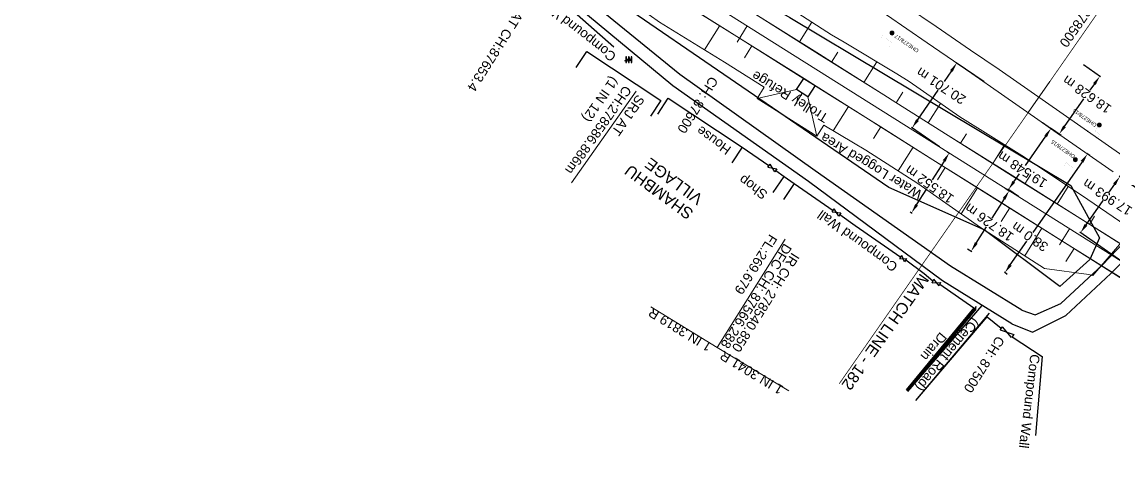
# Model space of a CAD drawing. Header units: metres. Extents: x 644418 to 1306172, y 3366650 to 6747308.
# Drawn here: x 661914.2 to 662200.8, y 3367069 to 3367184.6 of the extents above; entities that cross this region are included whole.
import ezdxf
from ezdxf.enums import TextEntityAlignment as Align

# ---------------------------------------------------------------- set-up
doc = ezdxf.new("R2010")
doc.units = ezdxf.units.M
doc.header["$MEASUREMENT"] = 0
doc.linetypes.add('CENTER', pattern=[2, 1.25, -0.25, 0.25, -0.25])
doc.linetypes.add('PHANTOM2', pattern=[1.25, 0.625, -0.125, 0.125, -0.125, 0.125, -0.125])
doc.layers.get('Defpoints').update_dxf_attribs({"lineweight": 0})
for name, color, linetype, lineweight in [('BOUNDARY DIMENTION', 10, 'Continuous', 0), ('Existing Chainage', 7, 'Continuous', 0), ('Existing IR Track', 143, 'Continuous', 0), ('Existing Railway Boundary', 7, 'CENTER', 0), ('OHE MAST', 8, 'Continuous', 0), ('OHE MAST TEXT', 8, 'Continuous', 0), ('Proposed Chainage', 10, 'Continuous', 0), ('PROPOSED DFCC TOE LINE', 239, 'Continuous', 0), ('PROPOSED DFCC TOE SLOPES', 239, 'Continuous', 0), ('PROPOSED DFCC TRACK', 1, 'Continuous', 0), ('PROPOSED GRADES IN PLAN', 10, 'Continuous', 0), ('Proposed TPTC Chainages', 1, 'Continuous', 0), ("SHAMBU STN. SRJ's", 251, 'Continuous', 0)]:
    doc.layers.add(name, color=color, linetype=linetype, lineweight=lineweight)
for name, color, linetype in [('COMMERCIAL_BLD_PUC', 251, 'Continuous'), ('COMPOUND_WALL', 251, 'Continuous'), ('DFCC Boundary', 6, 'CENTER'), ('Dimension', 10, 'Continuous'), ('DRAIN_BOTTOM', 5, 'Continuous'), ('DRAIN_TOP', 5, 'Continuous'), ('Gate', 251, 'Continuous'), ('MATCH LINE', 7, 'Continuous'), ('PROPOSED DFCC FORMATION LINE', 187, 'Continuous'), ('RESIDENTIAL_BL_PUC', 251, 'Continuous'), ('Side Details', 251, 'Continuous'), ('SUB_ROAD_EDGE', 34, 'Continuous'), ('TOPO_GATE', 251, 'Continuous'), ('TOPO_TEXT', 251, 'Continuous'), ('TRANSFORMER', 251, 'Continuous'), ('Trolley Refuse', 10, 'Continuous'), ('Village Name', 7, 'Continuous'), ('WATER_LOGGED_AREA', 5, 'Continuous')]:
    doc.layers.add(name, color=color, linetype=linetype)
doc.styles.get("Standard").update_dxf_attribs({"font": 'arial.ttf'})
doc.styles.add('Style-Arial', font='arial.ttf')
doc.styles.add('Vill txt', font='arial.ttf', dxfattribs={"height": 3})
doc.dimstyles.new('DIM', dxfattribs={"dimtxt": 2.5, "dimasz": 2.5, "dimexe": 0.18, "dimexo": 0.0625, "dimgap": 0.09, "dimtad": 0, "dimtih": 1, "dimtoh": 1, "dimdec": 3, "dimzin": 0, "dimdsep": 46, "dimtxsty": 'Standard', "dimcen": 0.09, "dimadec": 0, "dimazin": 0, "dimtfac": 1, "dimtdec": 3, "dimtofl": 0, "dimtmove": 0, "dimatfit": 3, "dimfxl": 1, "dimtolj": 1, "dimtzin": 0, "dimarcsym": 0})

# ---------------------------------------------------------------- blocks, each defined once
blk = doc.blocks.new('GT')
at = {"layer": 'Gate'}
for p, q in [((-0.5, -0.5), (-0.5, 0.5)), ((-0.5, 0.5), (0.5, -0.5)), ((0.5, 0.5), (0.5, -0.5))]:
    blk.add_line(p, q, dxfattribs=at)
blk.add_lwpolyline([(0.5, 0.5), (-0.5, -0.5)], dxfattribs=at)
blk = doc.blocks.new('TRF')
blk.add_hatch(color=256).paths.add_polyline_path([(0.22, -0.04), (0.38, 0.42), (-0.98, -0.29), (0.02, 0.04), (-0.18, -0.39), (0.98, 0.09)])
for p, q in [((-0.69, 0.72), (-0.69, -0.72)), ((-0.52, 0.72), (-0.69, 0.72)), ((-0.52, -0.72), (-0.52, 0.72)), ((0, 0.72), (0, -0.72)), ((0.17, 0.72), (0, 0.72)), ((0.17, -0.72), (0.17, 0.72)), ((0.7, 0.72), (0.7, -0.72)), ((0.87, 0.72), (0.7, 0.72)), ((0.87, -0.72), (0.87, 0.72)), ((-0.69, -0.72), (-0.52, -0.72)), ((0, -0.72), (0.17, -0.72)), ((0.7, -0.72), (0.87, -0.72))]:
    blk.add_line(p, q)
blk.add_lwpolyline([(0.22, -0.04), (0.38, 0.42), (-0.98, -0.29), (0.02, 0.04), (-0.18, -0.39), (0.98, 0.09)], close=True)
blk = doc.blocks.new('OHE MAST')
h = blk.add_hatch(color=256)
edge = h.paths.add_edge_path()
edge.add_arc((0, 0), 0.514, 0, 360)
at = {"const_width": 0.01, "flags": 128}
for points in [[(1.5, 3.5), (1.5, 2), (-1.5, 2), (-1.5, 3.5)], [(0, 2), (0, 0)]]:
    blk.add_lwpolyline(points, dxfattribs=at)
blk.add_circle((0, 0), 0.514)
blk = doc.blocks.new('*D1689')
at = {"layer": 'Defpoints', "color": 0, "transparency": 16777216}
for p in [(662159.77, 3367173.81), (662166.99, 3367168.83), (662155.24, 3367151.79)]:
    blk.add_point(p, dxfattribs=at)
at = {"layer": 'Dimension', "color": 0, "lineweight": -2, "transparency": 16777216}
for p, q in [((662166.94, 3367168.86), (662159.62, 3367173.91)), ((662158.35, 3367171.75), (662156.41, 3367168.93)), ((662149.44, 3367158.82), (662154.86, 3367166.68)), ((662155.19, 3367151.82), (662147.88, 3367156.87))]:
    blk.add_line(p, q, dxfattribs=at)
at = {"layer": 'Dimension', "color": 0, "transparency": 16777216}
for points in [[(662158.01, 3367171.99), (662158.7, 3367171.51), (662159.77, 3367173.81)], [(662149.1, 3367159.06), (662149.79, 3367158.59), (662148.02, 3367156.76)]]:
    blk.add_solid(points, dxfattribs=at)
at = {"layer": 'Dimension', "color": 0, "lineweight": 0, "transparency": 16777216, "insert": (662155.64, 3367167.81), "char_height": 2.5, "attachment_point": 5, "rotation": 147}
blk.add_mtext('\\A1;20.701 m', dxfattribs=at)
blk = doc.blocks.new('*D1692')
at = {"layer": 'Defpoints', "color": 0, "transparency": 16777216}
for p in [(662202.6, 3367144.02), (662213.52, 3367136.37), (662203.19, 3367121.64)]:
    blk.add_point(p, dxfattribs=at)
at = {"layer": 'Dimension', "color": 0, "lineweight": -2, "transparency": 16777216}
for p, q in [((662213.47, 3367136.41), (662202.45, 3367144.12)), ((662201.17, 3367141.97), (662199.75, 3367139.95)), ((662193.71, 3367131.33), (662198.18, 3367137.71)), ((662203.14, 3367121.67), (662192.13, 3367129.39))]:
    blk.add_line(p, q, dxfattribs=at)
at = {"layer": 'Dimension', "color": 0, "transparency": 16777216}
for points in [[(662200.82, 3367142.21), (662201.51, 3367141.73), (662202.6, 3367144.02)], [(662193.37, 3367131.57), (662194.05, 3367131.09), (662192.28, 3367129.28)]]:
    blk.add_solid(points, dxfattribs=at)
at = {"layer": 'Dimension', "color": 0, "lineweight": 0, "transparency": 16777216, "insert": (662199.34, 3367138.59), "char_height": 2.5, "attachment_point": 5, "rotation": 147}
blk.add_mtext('\\A1;17.993 m', dxfattribs=at)
blk = doc.blocks.new('*D1672')
at = {"layer": 'Defpoints', "color": 0, "transparency": 16777216}
for p in [(662184.52, 3367156.63), (662187.24, 3367154.73), (662176.07, 3367138.69)]:
    blk.add_point(p, dxfattribs=at)
at = {"layer": 'Dimension', "color": 0, "lineweight": -2, "transparency": 16777216}
for p, q in [((662187.19, 3367154.77), (662184.37, 3367156.73)), ((662183.09, 3367154.58), (662177.77, 3367146.94)), ((662174.77, 3367142.64), (662176.2, 3367144.69)), ((662176.01, 3367138.73), (662173.2, 3367140.69))]:
    blk.add_line(p, q, dxfattribs=at)
at = {"layer": 'Dimension', "color": 0, "transparency": 16777216}
for points in [[(662182.75, 3367154.81), (662183.43, 3367154.34), (662184.52, 3367156.63)], [(662174.43, 3367142.88), (662175.12, 3367142.4), (662173.34, 3367140.59)]]:
    blk.add_solid(points, dxfattribs=at)
at = {"layer": 'Dimension', "color": 0, "lineweight": 0, "transparency": 16777216, "insert": (662176.99, 3367145.82), "char_height": 2.5, "attachment_point": 5, "rotation": 147}
blk.add_mtext('\\A1;19.548 m', dxfattribs=at)
blk = doc.blocks.new('*D1554')
at = {"layer": 'Defpoints', "color": 0, "linetype": 'ByBlock', "ltscale": 0.5, "transparency": 16777216}
for p in [(662192.97, 3367173.44), (662197.35, 3367170.37), (662182.26, 3367158.21)]:
    blk.add_point(p, dxfattribs=at)
at = {"layer": 'Existing Railway Boundary', "color": 0, "linetype": 'ByBlock', "lineweight": -2, "ltscale": 0.5, "transparency": 16777216}
for p, q in [((662193.02, 3367173.41), (662197.5, 3367170.26)), ((662195.91, 3367168.32), (662194.75, 3367166.67)), ((662188.07, 3367157.17), (662193.18, 3367164.43)), ((662182.31, 3367158.17), (662186.78, 3367155.02))]:
    blk.add_line(p, q, dxfattribs=at)
at = {"layer": 'Existing Railway Boundary', "color": 0, "linetype": 'ByBlock', "ltscale": 0.5, "transparency": 16777216}
for points in [[(662195.57, 3367168.56), (662196.25, 3367168.08), (662197.35, 3367170.37)], [(662187.73, 3367157.41), (662188.41, 3367156.93), (662186.63, 3367155.13)]]:
    blk.add_solid(points, dxfattribs=at)
at = {"layer": 'Existing Railway Boundary', "color": 0, "linetype": 'ByBlock', "ltscale": 0.5, "transparency": 16777216, "insert": (662193.96, 3367165.55), "char_height": 2.5, "attachment_point": 5, "rotation": 145}
blk.add_mtext('\\A1;18.628 m', dxfattribs=at)
blk = doc.blocks.new('*D1621')
at = {"layer": 'BOUNDARY DIMENTION', "color": 0, "lineweight": -2, "transparency": 16777216}
for p, q in [((662172.51, 3367140.93), (662173.68, 3367140.19)), ((662172.2, 3367138.17), (662169.01, 3367133.1)), ((662164.89, 3367126.55), (662167.55, 3367130.78)), ((662162.55, 3367125.07), (662163.71, 3367124.34))]:
    blk.add_line(p, q, dxfattribs=at)
at = {"layer": 'BOUNDARY DIMENTION', "color": 0, "transparency": 16777216}
for points in [[(662171.85, 3367138.39), (662172.55, 3367137.95), (662173.53, 3367140.29)], [(662164.54, 3367126.77), (662165.24, 3367126.33), (662163.56, 3367124.44)]]:
    blk.add_solid(points, dxfattribs=at)
at = {"layer": 'Defpoints', "color": 0, "transparency": 16777216}
for p in [(662172.46, 3367140.96), (662173.53, 3367140.29), (662162.49, 3367125.11)]:
    blk.add_point(p, dxfattribs=at)
at = {"layer": 'BOUNDARY DIMENTION', "color": 0, "transparency": 16777216, "insert": (662168.28, 3367131.94), "char_height": 2.5, "attachment_point": 5, "rotation": 145}
blk.add_mtext('\\A1;18.726 m', dxfattribs=at)
blk = doc.blocks.new('*D1622')
at = {"layer": 'BOUNDARY DIMENTION', "color": 0, "lineweight": -2, "transparency": 16777216}
for p, q in [((662157.36, 3367150.46), (662157.92, 3367150.1)), ((662156.44, 3367148.08), (662153.31, 3367143.12)), ((662149.22, 3367136.61), (662151.86, 3367140.8)), ((662147.48, 3367134.75), (662148.04, 3367134.4))]:
    blk.add_line(p, q, dxfattribs=at)
at = {"layer": 'BOUNDARY DIMENTION', "color": 0, "transparency": 16777216}
for points in [[(662156.08, 3367148.31), (662156.79, 3367147.86), (662157.77, 3367150.2)], [(662148.87, 3367136.83), (662149.58, 3367136.39), (662147.89, 3367134.5)]]:
    blk.add_solid(points, dxfattribs=at)
at = {"layer": 'Defpoints', "color": 0, "transparency": 16777216}
for p in [(662157.31, 3367150.49), (662157.77, 3367150.2), (662147.43, 3367134.78)]:
    blk.add_point(p, dxfattribs=at)
at = {"layer": 'BOUNDARY DIMENTION', "color": 0, "transparency": 16777216, "insert": (662152.58, 3367141.96), "char_height": 2.5, "attachment_point": 5, "rotation": 145}
blk.add_mtext('\\A1;18.552 m', dxfattribs=at)
blk = doc.blocks.new('*D1811')
at = {"layer": 'Defpoints', "color": 0, "linetype": 'Continuous', "ltscale": 0.5, "transparency": 16777216}
for p in [(662194.11, 3367149.95), (662194.79, 3367149.47), (662173.09, 3367118.3)]:
    blk.add_point(p, dxfattribs=at)
at = {"layer": 'DFCC Boundary', "color": 0, "linetype": 'Continuous', "lineweight": -2, "ltscale": 0.5, "transparency": 16777216}
for p, q in [((662194.74, 3367149.5), (662193.96, 3367150.05)), ((662192.68, 3367147.89), (662179.75, 3367129.32)), ((662173.83, 3367120.83), (662178.19, 3367127.08)), ((662173.04, 3367118.33), (662172.26, 3367118.88))]:
    blk.add_line(p, q, dxfattribs=at)
at = {"layer": 'DFCC Boundary', "color": 0, "linetype": 'Continuous', "ltscale": 0.5, "transparency": 16777216}
for points in [[(662192.34, 3367148.13), (662193.02, 3367147.66), (662194.11, 3367149.95)], [(662173.49, 3367121.06), (662174.18, 3367120.59), (662172.41, 3367118.77)]]:
    blk.add_solid(points, dxfattribs=at)
at = {"layer": 'DFCC Boundary', "color": 0, "linetype": 'Continuous', "ltscale": 0.5, "transparency": 16777216, "insert": (662178.97, 3367128.2), "char_height": 2.5, "attachment_point": 5, "rotation": 145}
blk.add_mtext('\\A1;38.0 m', dxfattribs=at)

msp = doc.modelspace()

# ---------------------------------------------------------------- linework, layer by layer
at = {"layer": 'COMMERCIAL_BLD_PUC', "linetype": 'Continuous'}
msp.add_polyline3d([(662111.5705, 3367139.8627, 267.481), (662114.384, 3367143.996, 267.481), (662117.093, 3367142.152, 267.472), (662114.2795, 3367138.0187, 267.472)], dxfattribs=at)
at = {"layer": 'COMPOUND_WALL', "linetype": 'Continuous'}
for points in [[(662048.211, 3367197.032, 267.363), (662069.66, 3367178.078, 267.416)], [(662103.423, 3367151.77, 267.314), (662110.427, 3367146.895, 267.681)], [(662112.216, 3367145.626, 267.68), (662114.384, 3367143.996, 267.481)], [(662117.093, 3367142.152, 267.472), (662127.314, 3367135.13, 267.343)], [(662129.02, 3367134.067, 267.168), (662133.042, 3367131.15, 267.097), (662145.056, 3367122.858, 266.81)], [(662146.41, 3367122.118, 266.811), (662151.213, 3367118.523, 266.953), (662153.509, 3367116.597, 266.998)], [(662155.328, 3367115.755, 266.742), (662164.216, 3367109.565, 266.705), (662146.466, 3367087.984, 266.927)], [(662149.009, 3367085.223, 267.091), (662167.768, 3367107.135, 267.537), (662171.466, 3367104.167, 267.284)], [(662174.332, 3367101.96, 267.263), (662182.206, 3367096.749, 267.131), (662180.408, 3367076.025, 266.904)]]:
    msp.add_polyline3d(points, dxfattribs=at)
at = {"layer": 'DRAIN_BOTTOM', "linetype": 'Continuous'}
for points in [[(662146.715, 3367087.738, 266.507), (662164.988, 3367109.929, 266.155)], [(662164.813, 3367109.512, 266.28), (662146.8555, 3367087.664, 266.662)]]:
    msp.add_polyline3d(points, dxfattribs=at)
at = {"layer": 'DRAIN_TOP', "linetype": 'Continuous'}
for points in [[(662164.431, 3367109.337, 266.703), (662146.5493, 3367087.8568, 266.927)], [(662146.922, 3367087.5804, 267.061), (662164.832, 3367109.164, 266.745)]]:
    msp.add_polyline3d(points, dxfattribs=at)
at = {"layer": 'Existing Chainage', "color": 0, "linetype": 'Continuous', "lineweight": 13, "flags": 128}
msp.add_lwpolyline([(662184.2399, 3367169.0123), (662178.522, 3367160.8083)], dxfattribs=at)
at = {"layer": 'Existing IR Track', "flags": 128}
for points in [[(661902.0919, 3367355.248), (661918.7271, 3367343.6283), (661935.1658, 3367332.1461), (661952.6883, 3367320.2307), (661969.9386, 3367308.5006), (661987.2527, 3367296.737), (662004.338, 3367285.1291), (662022.4944, 3367272.8262), (662041.2698, 3367260.104), (662053.5649, 3367251.7939), (662064.5856, 3367244.3453), (662084.7288, 3367230.7027), (662086.9568, 3367229.2172), (662088.3201, 3367228.2939), (662096.7928, 3367222.5096), (662115.9964, 3367209.5214), (662116.7842, 3367208.9886), (662122.4397, 3367205.1199), (662138.7479, 3367194.0279), (662154.3921, 3367183.3875), (662163.3781, 3367177.2445), (662170.8941, 3367172.1063), (662187.6697, 3367160.4205), (662203.3775, 3367149.4776)], [(661899.7773, 3367351.3164), (661916.0846, 3367339.8793), (661932.4864, 3367328.378), (661949.9934, 3367316.4071), (661967.5857, 3367304.3777), (661984.5415, 3367292.8859), (662001.5086, 3367281.3869), (662019.8094, 3367269.0133), (662038.4632, 3367256.4002), (662050.8673, 3367247.968), (662063.3735, 3367239.4664), (662074.3396, 3367232.0433), (662076.6887, 3367230.4986), (662078.4458, 3367229.2835), (662094.0469, 3367218.6677), (662106.8447, 3367210.0279), (662113.2712, 3367205.6549), (662119.6085, 3367201.3426), (662135.9957, 3367190.1234), (662151.9975, 3367179.1679), (662160.566, 3367173.2611), (662168.6598, 3367167.6813), (662184.842, 3367156.4035), (662200.8799, 3367145.2256)]]:
    msp.add_lwpolyline(points, dxfattribs=at)
at = {"layer": 'MATCH LINE', "linetype": 'PHANTOM2', "ltscale": 15, "const_width": 0.2}
msp.add_lwpolyline([(662200.1826, 3367191.8867), (662128.8818, 3367089.585)], dxfattribs=at)
at = {"layer": 'Proposed Chainage', "lineweight": 0, "flags": 128}
for points in [[(662102.0608, 3367179.3248), (662104.7225, 3367183.5574)], [(662186.7138, 3367126.0906), (662189.3755, 3367130.3232)]]:
    msp.add_lwpolyline(points, dxfattribs=at)
at = {"layer": 'PROPOSED DFCC FORMATION LINE', "lineweight": 0, "flags": 128}
for points in [[(662204.2832, 3367116.4596), (662187.3526, 3367127.1064), (662170.422, 3367137.7532), (662153.4914, 3367148.4001), (662139.7538, 3367157.039), (662136.5608, 3367159.0469), (662122.8232, 3367167.6858), (662119.6302, 3367169.6937), (662102.6996, 3367180.3406), (662085.769, 3367190.9874)], [(662204.3098, 3367116.5019), (662187.3792, 3367127.1487), (662170.4486, 3367137.7956), (662153.518, 3367148.4424), (662139.7804, 3367157.0813), (662136.5874, 3367159.0892), (662122.8498, 3367167.7282), (662119.6568, 3367169.7361), (662102.7262, 3367180.3829), (662085.7957, 3367191.0298)], [(662208.3023, 3367122.8509), (662191.3718, 3367133.4977), (662174.4412, 3367144.1445), (662157.5106, 3367154.7914), (662143.773, 3367163.4303), (662140.58, 3367165.4382), (662126.8424, 3367174.0771), (662123.6494, 3367176.085), (662106.7188, 3367186.7319)], [(662208.329, 3367122.8932), (662191.3984, 3367133.54), (662174.4678, 3367144.1869), (662157.5372, 3367154.8337), (662143.7996, 3367163.4726), (662140.6066, 3367165.4805), (662126.869, 3367174.1195), (662123.676, 3367176.1274), (662106.7454, 3367186.7742)]]:
    msp.add_lwpolyline(points, dxfattribs=at)
at = {"layer": 'PROPOSED DFCC TOE LINE', "lineweight": 0, "flags": 128}
for points in [[(662109.1872, 3367167.4418), (662098.7382, 3367174.0412), (662081.6985, 3367184.5145), (662065.4067, 3367196.1771), (662054.7058, 3367204.3832), (662049.1507, 3367207.8992), (662043.5949, 3367211.7717), (662032.5496, 3367219.107), (662032.4714, 3367219.1591), (662021.3012, 3367226.4901), (662020.206, 3367227.1949)], [(662110.0929, 3367192.0974), (662126.8858, 3367181.2316), (662130.1532, 3367179.3419), (662144.0564, 3367170.9664), (662147.2496, 3367168.9589), (662160.5873, 3367159.6839), (662177.5333, 3367149.0616), (662194.1957, 3367137.9883), (662205.8296, 3367130.0201)], [(662124.839, 3367157.4655), (662123.0282, 3367154.586), (662107.3162, 3367164.4665), (662109.1872, 3367167.4418)], [(662117.6995, 3367166.8324), (662107.3162, 3367164.4665)], [(662120.6623, 3367164.9692), (662123.0282, 3367154.586)], [(662194.4247, 3367118.3224), (662182.8168, 3367119.8937), (662165.9675, 3367130.6698), (662149.5621, 3367142.1517), (662135.8977, 3367150.907), (662132.6496, 3367152.8273), (662124.839, 3367157.4655)]]:
    msp.add_lwpolyline(points, dxfattribs=at)
at = {"layer": 'PROPOSED DFCC TOE SLOPES', "linetype": 'Continuous', "lineweight": 0, "flags": 128}
for points in [[(662097.497, 3367183.6713), (662093.4753, 3367177.276)], [(662118.4202, 3367179.3734), (662121.6991, 3367184.5876)], [(662105.9623, 3367178.3479), (662103.9663, 3367175.1739)], [(662126.8855, 3367174.05), (662128.5411, 3367176.6828)], [(662135.3508, 3367168.7266), (662138.7641, 3367174.1545)], [(662119.1809, 3367165.9008), (662117.1022, 3367162.5953)], [(662143.8161, 3367163.4032), (662145.5538, 3367166.1665)], [(662131.3582, 3367162.3776), (662127.3365, 3367155.9823)], [(662152.2814, 3367158.0798), (662155.5103, 3367163.2144)], [(662139.8235, 3367157.0542), (662137.882, 3367153.9669)], [(662160.7467, 3367152.7563), (662162.2865, 3367155.205)], [(662169.212, 3367147.4329), (662172.2993, 3367152.3424)], [(662148.2888, 3367151.7308), (662144.3607, 3367145.4844)], [(662156.7541, 3367146.4074), (662154.726, 3367143.1822)], [(662177.6773, 3367142.1095), (662179.1977, 3367144.5273)], [(662165.2194, 3367141.084), (662160.9005, 3367134.2161)], [(662186.1425, 3367136.7861), (662189.0493, 3367141.4084)], [(662173.6847, 3367135.7605), (662171.4364, 3367132.1853)], [(662194.6078, 3367131.4627), (662195.9799, 3367133.6446)], [(662182.15, 3367130.4371), (662177.6127, 3367123.222)], [(662190.6153, 3367125.1137), (662188.4507, 3367121.6716)]]:
    msp.add_lwpolyline(points, dxfattribs=at)
at = {"layer": 'PROPOSED DFCC TRACK', "color": 12, "flags": 128}
msp.add_lwpolyline([(662286.883, 3367069.0054), (662059.4949, 3367211.9989), (662055.2623, 3367214.6608), (662051.0302, 3367217.3233), (662046.7991, 3367219.9874), (662042.5694, 3367222.6538), (662038.3416, 3367225.3232), (662034.1162, 3367227.9963), (662029.8936, 3367230.674), (662025.6744, 3367233.357, -0.01030322), (661905.6426, 3367313.3231), (661901.5414, 3367316.1833), (661897.4438, 3367319.0485), (661893.3493, 3367321.9182), (661889.2573, 3367324.7915), (661885.1674, 3367327.6677), (661881.0791, 3367330.5461), (661876.9918, 3367333.426), (661872.9049, 3367336.3066), (661560.6168, 3367556.4376)], format="xyb", dxfattribs=at)
at = {"layer": 'PROPOSED DFCC TRACK', "linetype": 'Continuous', "elevation": 270.1033, "flags": 128}
msp.add_lwpolyline([(662210.1195, 3367135.0194), (662195.5047, 3367117.9877), (662194.4247, 3367118.3224)], dxfattribs=at)
at = {"layer": 'PROPOSED GRADES IN PLAN', "color": 1, "linetype": 'Continuous', "lineweight": 0}
msp.add_line((662114.6456, 3367127.5249, 267.4589), (662096.797, 3367099.1421, 267.4589), dxfattribs=at)
at = {"layer": 'PROPOSED GRADES IN PLAN', "color": 1, "linetype": 'Continuous', "lineweight": 0, "elevation": 267.4589, "flags": 128}
msp.add_lwpolyline([(662115.622, 3367087.7571), (662096.797, 3367099.1421), (662079.3905, 3367109.7695)], dxfattribs=at)
at = {"layer": 'RESIDENTIAL_BL_PUC', "linetype": 'Continuous'}
for points in [[(662059.805, 3367172.6492, 268.044), (662062.552, 3367176.827, 268.044), (662082.031, 3367164.019, 267.912), (662079.284, 3367159.8412, 267.912)], [(662081.197, 3367160.4002, 267.446), (662083.944, 3367164.578, 267.446), (662103.423, 3367151.77, 267.314), (662100.676, 3367147.5922, 267.314)]]:
    msp.add_polyline3d(points, dxfattribs=at)
at = {"layer": "SHAMBU STN. SRJ's", "lineweight": 13, "flags": 128}
msp.add_lwpolyline([(662058.5883, 3367142.3307), (662075.562, 3367166.4292)], dxfattribs=at)
at = {"layer": 'SUB_ROAD_EDGE', "linetype": 'Continuous'}
for points in [[(662176.841, 3367108.946, 266.538), (662158.154, 3367120.512, 266.689), (662122.554, 3367145.527, 267.228), (662086.997, 3367170.811, 267.423), (662059.312, 3367193.422, 267.459), (662025.32, 3367221.029, 267.736), (661992.933, 3367242.991, 267.787), (661952.843, 3367265.573, 267.688), (661923.296, 3367282.787, 267.768), (661885.394, 3367308.14, 267.9), (661853.314, 3367329.6, 268.027), (661810.532, 3367358.333, 268.17), (661752.835, 3367399.2, 267.763), (661746.985, 3367401.864, 267.687), (661740.561, 3367401.649, 267.618), (661731.315, 3367399.696, 267.467), (661725.238, 3367399.993, 267.327), (661721.124, 3367401.244, 267.345), (661686.817, 3367423.462, 267.292), (661645.738, 3367450.623, 267.31), (661596.205, 3367481.922, 267.221), (661547.614, 3367509.425, 267.399), (661522.503, 3367521.18, 267.454)], [(662174.197, 3367105.331, 266.652), (662179.644, 3367103.159, 266.695), (662188.421, 3367107.555, 266.497), (662200.266, 3367118.508, 266.451), (662206.682, 3367125.042, 266.422), (662216.255, 3367137.666, 266.569), (662229.779, 3367159.326, 266.598), (662248.361, 3367195.341, 266.897), (662268.281, 3367230.758, 267.016), (662288.512, 3367268.448, 267.075), (662303.288, 3367297.433, 267.116), (662326.772, 3367342.248, 267.315)], [(662176.841, 3367108.946, 266.538), (662180.33, 3367107.662, 266.506), (662187.077, 3367110.691, 266.514), (662197.958, 3367120.717, 266.442), (662203.946, 3367126.988, 266.371), (662213.873, 3367138.994, 266.593), (662227.48, 3367161.11, 266.6), (662245.674, 3367196.679, 266.898), (662265.62, 3367232.524, 266.995), (662285.56, 3367269.565, 267.073), (662301.022, 3367298.807, 267.223), (662324.153, 3367343.375, 267.315)], [(662174.197, 3367105.331, 266.652), (662156, 3367116.586, 266.709), (662120.79, 3367142.695, 267.227), (662085.143, 3367167.83, 267.426), (662057.195, 3367191.129, 267.557), (662022.976, 3367218.362, 267.786), (662021.4957, 3367219.377, 267.7861)], [(662146.93, 3367087.564, 267.061), (662166.4682, 3367110.1114, 266.6762)], [(662149.01, 3367085.225, 267.092), (662168.367, 3367108.106, 268.157)]]:
    msp.add_polyline3d(points, dxfattribs=at)
at = {"layer": 'Trolley Refuse'}
msp.add_lwpolyline([(662119.5627, 3367169.7953), (662122.5255, 3367167.9321), (662120.6623, 3367164.9692), (662117.6995, 3367166.8324)], close=True, dxfattribs=at)
at = {"layer": 'WATER_LOGGED_AREA', "linetype": 'Continuous'}
msp.add_polyline3d([(661859.065, 3367343.421, 267.134), (661863.76, 3367349.206, 267.739), (661954.452, 3367288.272, 267.552), (662028.521, 3367242.398, 267.351), (662041.254, 3367231.323, 267.22), (662067.041, 3367214.178, 266.442), (662074.254, 3367204.517, 266.696), (662084.693, 3367200.013, 266.923), (662090.691, 3367200.3, 266.73), (662115.936, 3367185.82, 266.394), (662189.687, 3367141.663, 266.949), (662197.26, 3367127.913, 264.986), (662194.687, 3367122.195, 266.451), (662186.829, 3367115.15, 265.569), (662166.971, 3367130.021, 265.223), (662141.917, 3367141.157, 266.458), (662051.885, 3367202.857, 267.369), (662039.739, 3367220.627, 267.282), (662020.696, 3367236.094, 267.394), (661949.407, 3367281.286, 267.494)], close=True, dxfattribs=at)

# ---------------------------------------------------------------- block references
at = {"layer": 'OHE MAST', "color": 2, "rotation": 143.3908318566117}
for p in [(662142.757, 3367181.696), (662197.218, 3367157.554), (662190.903, 3367148.422)]:
    msp.add_blockref('OHE MAST', p, dxfattribs=at)
at = {"layer": 'TOPO_GATE'}
for p, xscale, zscale, rotation in [((662111.3215, 3367146.2605), 2.193372289328606, 2.193372289328606, 145), ((662128.164, 3367134.598), 2.005736772485848, 2.005736772485848, 148), ((662145.6905, 3367122.469), 1.495642002522982, 1.495642002522982, 149), ((662154.4145, 3367116.1735), 1.999282371268843, 1.999282371268843, 155), ((662172.96, 3367103.1445), 3.624098370562168, 3.624098370562168, 146)]:
    msp.add_blockref('GT', p, dxfattribs=dict(at, xscale=xscale, zscale=zscale, rotation=rotation))
at = {"layer": 'TRANSFORMER', "linetype": 'Continuous'}
msp.add_blockref('TRF', (662073.512, 3367174.702, 267.653), dxfattribs=at)

# ---------------------------------------------------------------- texts
at = {"layer": 'DRAIN_BOTTOM', "linetype": 'Continuous'}
msp.add_text('Drain', height=2.5, rotation=229.935327, dxfattribs=at).set_placement((662155.4369, 3367103.335))
at = {"layer": 'Existing Chainage', "color": 0, "linetype": 'Continuous', "lineweight": 0, "insert": (662187.6293, 3367178.3923), "char_height": 2.5, "attachment_point": 6, "rotation": 235.124794, "line_spacing_factor": 0.6, "style": 'Style-Arial'}
msp.add_mtext('CH: 278500', dxfattribs=at)
at = {"layer": 'MATCH LINE', "linetype": 'Continuous'}
msp.add_text('MATCH LINE - 182', height=3, rotation=234.693137, dxfattribs=at).set_placement((662150.214, 3367118.7633))
at = {"layer": 'OHE MAST TEXT'}
for s, p in [('OHE278/17', (662146.6077, 3367178.9577)), ('OHE278/16', (662193.3765, 3367159.4279, 205.7121)), ('OHE278/15', (662187.6621, 3367151.215))]:
    msp.add_text(s, height=1, rotation=145, dxfattribs=at).set_placement(p, align=Align.MIDDLE_CENTER)
at = {"layer": 'Proposed Chainage', "lineweight": 0, "char_height": 2.5, "attachment_point": 4, "rotation": 237.836172, "line_spacing_factor": 0.6, "style": 'Style-Arial'}
for s, insert in [('CH: 87600', (662096.1499, 3367169.8773)), ('CH: 87500', (662171.4037, 3367101.7305))]:
    msp.add_mtext(s, dxfattribs=dict(at, insert=insert))
at = {"layer": 'PROPOSED GRADES IN PLAN', "color": 1, "linetype": 'Continuous', "lineweight": 0, "insert": (662113.5917, 3367127.2032), "char_height": 2.5, "attachment_point": 4, "rotation": 237.836172, "line_spacing_factor": 1.08, "style": 'Style-Arial'}
msp.add_mtext('DFC CH: 87566.288\\PFL:269.679', dxfattribs=at)
at = {"layer": 'PROPOSED GRADES IN PLAN', "color": 7, "linetype": 'Continuous', "lineweight": 0, "insert": (662117.5083, 3367123.5895), "char_height": 2.5, "attachment_point": 4, "rotation": 237.836172, "line_spacing_factor": 1.08, "style": 'Style-Arial'}
msp.add_mtext('IR CH: 278540.850', dxfattribs=at)
at = {"layer": 'PROPOSED GRADES IN PLAN', "color": 1, "linetype": 'Continuous', "lineweight": 13, "char_height": 2.5, "line_spacing_factor": 0.84, "style": 'Style-Arial'}
for s, insert, attachment_point, rotation in [('1 IN 3819 R', (662095.6719, 3367100.0282), 7, 148.594137), ('1 IN 3041 R', (662098.5507, 3367098.4308), 9, 148.835305)]:
    msp.add_mtext(s, dxfattribs=dict(at, insert=insert, attachment_point=attachment_point, rotation=rotation))
at = {"layer": 'Proposed TPTC Chainages', "lineweight": 0, "insert": (662049.9767, 3367195.1645), "char_height": 2.5, "attachment_point": 4, "rotation": 237.836172, "line_spacing_factor": 0.6, "style": 'Style-Arial'}
msp.add_mtext('TTP1 AT CH:87653.4', dxfattribs=at)
at = {"layer": "SHAMBU STN. SRJ's", "lineweight": 13, "insert": (662073.1858, 3367167.6297), "char_height": 2.5, "width": 55.3987, "attachment_point": 4, "rotation": 234.863671, "line_spacing_factor": 0.648, "style": 'Style-Arial'}
msp.add_mtext('\\A1;\\pxsm1;SRJ AT {\\A0;\\PCH:278586.886m \\P(1 IN 12)}', dxfattribs=at)
at = {"layer": 'Side Details'}
for s, rotation, p in [('Compound Wall', 142, (662070.5374, 3367175.955)), ('House', 144.100313, (662100.721, 3367151.5641)), ('Shop', 144.100313, (662110.3077, 3367139.818)), ('Compound Wall', 144.100313, (662144.4874, 3367120.8284))]:
    msp.add_text(s, height=2.5, rotation=rotation, dxfattribs=at).set_placement(p)
at = {"layer": 'SUB_ROAD_EDGE', "color": 8, "linetype": 'Continuous'}
msp.add_text('(Cement Road)', height=2.5, rotation=229.935327, dxfattribs=at).set_placement((662164.0095, 3367107.1815))
at = {"layer": 'TOPO_TEXT', "color": 5}
msp.add_text('Water Logged Area', height=2.5, rotation=149.086567, dxfattribs=at).set_placement((662150.9346, 3367140.0525))
at = {"layer": 'TOPO_TEXT'}
msp.add_text('Compound Wall', height=2.5, rotation=262.933819, dxfattribs=at).set_placement((662179.1249, 3367097.4779))
at = {"layer": 'Trolley Refuse', "style": 'Style-Arial'}
msp.add_text('Trolley Refuge', height=2.5, rotation=148.773488, dxfattribs=at).set_placement((662126.2894, 3367160.1326))
at = {"layer": 'Village Name', "style": 'Vill txt'}
for s, p in [('SHAMBHU', (662090.8582, 3367134.9104)), ('VILLAGE', (662093.368, 3367138.7839))]:
    msp.add_text(s, height=3, rotation=143.672966, dxfattribs=at).set_placement(p)

# ---------------------------------------------------------------- dimensions: what is measured, and where the dimension line sits
at = {"layer": 'BOUNDARY DIMENTION'}
for base, p1, p2, picture, middle in [((662157.76754, 3367150.19993), (662147.43157, 3367134.7849), (662157.30733, 3367150.48933), '*D1622', (662152.58419, 3367141.95737)), ((662173.529, 3367140.2883), (662162.4923, 3367125.1074), (662172.4611, 3367140.9598), '*D1621', (662168.2806, 3367131.9424))]:
    dim = msp.add_linear_dim(base=base, p1=p1, p2=p2, angle=57.836172, dimstyle='DIM', override={"dimpost": ' m'}, dxfattribs=at)
    dim.commit()
    dim.dimension.update_dxf_attribs({"geometry": picture, "text_midpoint": middle, "dimtype": 129, "text_rotation": 145})
at = {"layer": 'DFCC Boundary', "linetype": 'Continuous', "ltscale": 0.5}
dim = msp.add_linear_dim(base=(662194.1056, 3367149.9465), p1=(662173.0911, 3367118.297), p2=(662194.7917, 3367149.4689), angle=55.15598, dimstyle='DIM', override={"dimdec": 1, "dimpost": ' m'}, dxfattribs=at)
dim.commit()
dim.dimension.update_dxf_attribs({"geometry": '*D1811', "text_midpoint": (662178.9683, 3367128.2024), "dimtype": 129, "text_rotation": 145})
at = {"layer": 'Dimension', "color": 10, "lineweight": 0}
for base, p1, p2, angle, override, picture, middle in [((662159.773, 3367173.8078), (662155.245, 3367151.7863), (662166.9945, 3367168.8294), 55.417689, {"dimpost": ' m'}, '*D1689', (662155.6353, 3367167.8058)), ((662184.5214, 3367156.6269), (662176.066, 3367138.6929), (662187.2433, 3367154.7299), 55.124756, {"dimpost": ' m'}, '*D1672', (662176.9861, 3367145.8153)), ((662202.6007, 3367144.0198), (662203.1908, 3367121.6354), (662213.5163, 3367136.3712), 54.980899, {"dimpost": ' m', "dimtmove": 2}, '*D1692', (662199.3422, 3367138.5881))]:
    dim = msp.add_linear_dim(base=base, p1=p1, p2=p2, angle=angle, dimstyle='DIM', override=override, dxfattribs=at)
    dim.commit()
    dim.dimension.update_dxf_attribs({"geometry": picture, "text_midpoint": middle, "dimtype": 129, "text_rotation": 147})
at = {"layer": 'Existing Railway Boundary', "linetype": 'ByBlock', "ltscale": 0.5}
dim = msp.add_linear_dim(base=(662197.3483, 3367170.366), p1=(662182.2561, 3367158.2056), p2=(662192.9713, 3367173.4438), angle=54.885657, dimstyle='DIM', override={"dimpost": ' m'}, dxfattribs=at)
dim.commit()
dim.dimension.update_dxf_attribs({"geometry": '*D1554', "text_midpoint": (662193.9616, 3367165.5499), "dimtype": 129, "text_rotation": 145})

doc.saveas('drawing.dxf')
